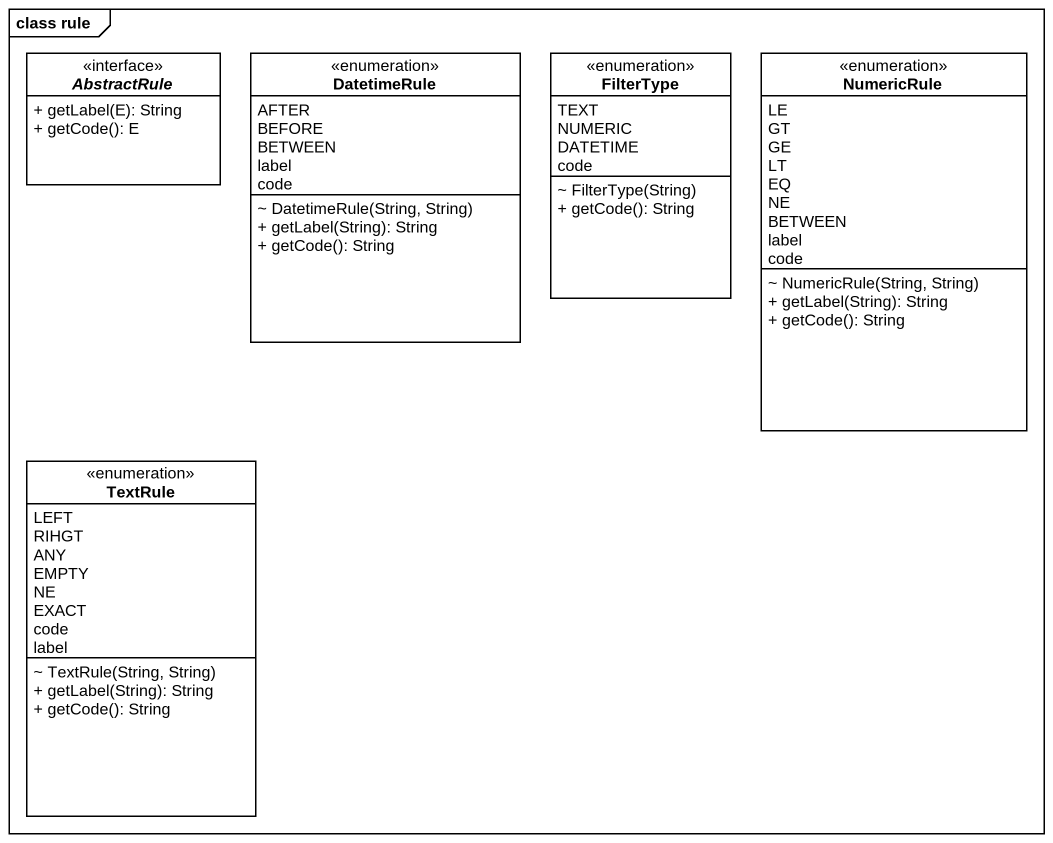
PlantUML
@startuml
mainframe class rule
hide circle
hide empty members
skinparam classAttributeIconSize 0
interface AbstractRule {
  + getLabel(E): String
  + getCode(): E
}
enum DatetimeRule {
  AFTER
  BEFORE
  BETWEEN
  label
  code
  ~ DatetimeRule(String, String)
  + getLabel(String): String
  + getCode(): String
}
enum FilterType {
  TEXT
  NUMERIC
  DATETIME
  code
  ~ FilterType(String)
  + getCode(): String
}
enum NumericRule {
  LE
  GT
  GE
  LT
  EQ
  NE
  BETWEEN
  label
  code
  ~ NumericRule(String, String)
  + getLabel(String): String
  + getCode(): String
}
enum TextRule {
  LEFT
  RIHGT
  ANY
  EMPTY
  NE
  EXACT
  code
  label
  ~ TextRule(String, String)
  + getLabel(String): String
  + getCode(): String
}
@enduml
